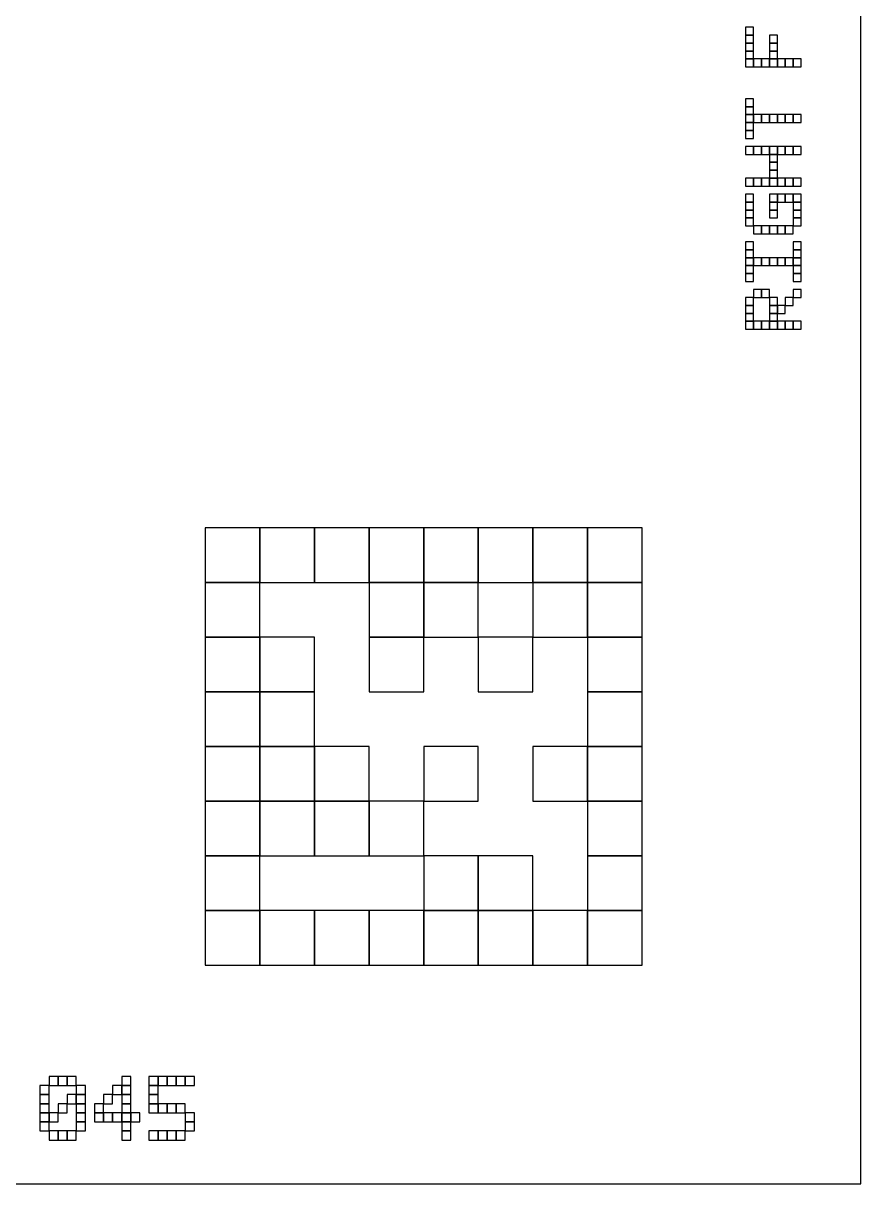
# Model space of a CAD drawing. Extents: x 0 to 490, y 0 to 320.
# Drawn here: x 447.8 to 490, y 0 to 58.4 of the extents above; entities that cross this region are included whole.
import ezdxf

# ---------------------------------------------------------------- set-up
doc = ezdxf.new("R2010")
doc.units = 0
for name, color, linetype in [('BLACK_POCKET', 7, 'CONTINUOUS'), ('BOARD_TEXT', 2, 'CONTINUOUS'), ('CUT', 1, 'CONTINUOUS')]:
    doc.layers.add(name, color=color, linetype=linetype)

msp = doc.modelspace()

# ---------------------------------------------------------------- linework, layer by layer
at = {"layer": 'BLACK_POCKET'}
for p, q in [((459.75, 33), (457, 33)), ((457, 33), (457, 30.25)), ((459.75, 30.25), (459.75, 33)), ((462.5, 33), (459.75, 33)), ((459.75, 33), (459.75, 30.25)), ((462.5, 30.25), (462.5, 33)), ((465.25, 33), (462.5, 33)), ((462.5, 33), (462.5, 30.25)), ((465.25, 30.25), (465.25, 33)), ((468, 33), (465.25, 33)), ((465.25, 33), (465.25, 30.25)), ((468, 30.25), (468, 33)), ((470.75, 33), (468, 33)), ((468, 33), (468, 30.25)), ((470.75, 30.25), (470.75, 33)), ((473.5, 33), (470.75, 33)), ((470.75, 33), (470.75, 30.25)), ((473.5, 30.25), (473.5, 33)), ((476.25, 33), (473.5, 33)), ((473.5, 33), (473.5, 30.25)), ((476.25, 30.25), (476.25, 33)), ((479, 33), (476.25, 33)), ((476.25, 33), (476.25, 30.25)), ((479, 30.25), (479, 33)), ((457, 30.25), (459.75, 30.25)), ((459.75, 30.25), (457, 30.25)), ((457, 30.25), (457, 27.5)), ((459.75, 30.25), (462.5, 30.25)), ((459.75, 27.5), (459.75, 30.25)), ((462.5, 30.25), (465.25, 30.25)), ((465.25, 30.25), (468, 30.25)), ((468, 30.25), (465.25, 30.25)), ((465.25, 30.25), (465.25, 27.5)), ((468, 30.25), (470.75, 30.25)), ((468, 27.5), (468, 30.25)), ((470.75, 30.25), (468, 30.25)), ((468, 30.25), (468, 27.5)), ((470.75, 30.25), (473.5, 30.25)), ((470.75, 27.5), (470.75, 30.25)), ((473.5, 30.25), (476.25, 30.25)), ((476.25, 30.25), (473.5, 30.25)), ((473.5, 30.25), (473.5, 27.5)), ((476.25, 30.25), (479, 30.25)), ((476.25, 27.5), (476.25, 30.25)), ((479, 30.25), (476.25, 30.25)), ((476.25, 30.25), (476.25, 27.5)), ((479, 27.5), (479, 30.25)), ((457, 27.5), (459.75, 27.5)), ((459.75, 27.5), (457, 27.5)), ((457, 27.5), (457, 24.75)), ((459.75, 24.75), (459.75, 27.5)), ((462.5, 27.5), (459.75, 27.5)), ((459.75, 27.5), (459.75, 24.75)), ((462.5, 24.75), (462.5, 27.5)), ((465.25, 27.5), (468, 27.5)), ((468, 27.5), (465.25, 27.5)), ((465.25, 27.5), (465.25, 24.75)), ((468, 27.5), (470.75, 27.5)), ((468, 24.75), (468, 27.5)), ((473.5, 27.5), (470.75, 27.5)), ((470.75, 27.5), (470.75, 24.75)), ((473.5, 27.5), (476.25, 27.5)), ((473.5, 24.75), (473.5, 27.5)), ((476.25, 27.5), (479, 27.5)), ((479, 27.5), (476.25, 27.5)), ((476.25, 27.5), (476.25, 24.75)), ((479, 24.75), (479, 27.5)), ((457, 24.75), (459.75, 24.75)), ((459.75, 24.75), (457, 24.75)), ((457, 24.75), (457, 22)), ((459.75, 24.75), (462.5, 24.75)), ((459.75, 22), (459.75, 24.75)), ((462.5, 24.75), (459.75, 24.75)), ((459.75, 24.75), (459.75, 22)), ((462.5, 22), (462.5, 24.75)), ((465.25, 24.75), (468, 24.75)), ((470.75, 24.75), (473.5, 24.75)), ((476.25, 24.75), (479, 24.75)), ((479, 24.75), (476.25, 24.75)), ((476.25, 24.75), (476.25, 22)), ((479, 22), (479, 24.75)), ((457, 22), (459.75, 22)), ((459.75, 22), (457, 22)), ((457, 22), (457, 19.25)), ((459.75, 22), (462.5, 22)), ((459.75, 19.25), (459.75, 22)), ((462.5, 22), (459.75, 22)), ((459.75, 22), (459.75, 19.25)), ((462.5, 19.25), (462.5, 22)), ((465.25, 22), (462.5, 22)), ((462.5, 22), (462.5, 19.25)), ((465.25, 19.25), (465.25, 22)), ((470.75, 22), (468, 22)), ((468, 22), (468, 19.25)), ((470.75, 19.25), (470.75, 22)), ((476.25, 22), (473.5, 22)), ((473.5, 22), (473.5, 19.25)), ((476.25, 22), (479, 22)), ((476.25, 19.25), (476.25, 22)), ((479, 22), (476.25, 22)), ((476.25, 22), (476.25, 19.25)), ((479, 19.25), (479, 22)), ((457, 19.25), (459.75, 19.25)), ((459.75, 19.25), (457, 19.25)), ((457, 19.25), (457, 16.5)), ((459.75, 19.25), (462.5, 19.25)), ((459.75, 16.5), (459.75, 19.25)), ((462.5, 19.25), (459.75, 19.25)), ((459.75, 19.25), (459.75, 16.5)), ((462.5, 19.25), (465.25, 19.25)), ((462.5, 16.5), (462.5, 19.25)), ((465.25, 19.25), (462.5, 19.25)), ((462.5, 19.25), (462.5, 16.5)), ((465.25, 16.5), (465.25, 19.25)), ((468, 19.25), (465.25, 19.25)), ((465.25, 19.25), (465.25, 16.5)), ((468, 19.25), (470.75, 19.25)), ((468, 16.5), (468, 19.25)), ((473.5, 19.25), (476.25, 19.25)), ((476.25, 19.25), (479, 19.25)), ((479, 19.25), (476.25, 19.25)), ((476.25, 19.25), (476.25, 16.5)), ((479, 16.5), (479, 19.25)), ((457, 16.5), (459.75, 16.5)), ((459.75, 16.5), (457, 16.5)), ((457, 16.5), (457, 13.75)), ((459.75, 16.5), (462.5, 16.5)), ((459.75, 13.75), (459.75, 16.5)), ((462.5, 16.5), (465.25, 16.5)), ((465.25, 16.5), (468, 16.5)), ((470.75, 16.5), (468, 16.5)), ((468, 16.5), (468, 13.75)), ((470.75, 13.75), (470.75, 16.5)), ((473.5, 16.5), (470.75, 16.5)), ((470.75, 16.5), (470.75, 13.75)), ((473.5, 13.75), (473.5, 16.5)), ((476.25, 16.5), (479, 16.5)), ((479, 16.5), (476.25, 16.5)), ((476.25, 16.5), (476.25, 13.75)), ((479, 13.75), (479, 16.5)), ((457, 13.75), (459.75, 13.75)), ((459.75, 13.75), (457, 13.75)), ((457, 13.75), (457, 11)), ((459.75, 11), (459.75, 13.75)), ((462.5, 13.75), (459.75, 13.75)), ((459.75, 13.75), (459.75, 11)), ((462.5, 11), (462.5, 13.75)), ((465.25, 13.75), (462.5, 13.75)), ((462.5, 13.75), (462.5, 11)), ((465.25, 11), (465.25, 13.75)), ((468, 13.75), (465.25, 13.75)), ((465.25, 13.75), (465.25, 11)), ((468, 13.75), (470.75, 13.75)), ((468, 11), (468, 13.75)), ((470.75, 13.75), (468, 13.75)), ((468, 13.75), (468, 11)), ((470.75, 13.75), (473.5, 13.75)), ((470.75, 11), (470.75, 13.75)), ((473.5, 13.75), (470.75, 13.75)), ((470.75, 13.75), (470.75, 11)), ((473.5, 11), (473.5, 13.75)), ((476.25, 13.75), (473.5, 13.75)), ((473.5, 13.75), (473.5, 11)), ((476.25, 13.75), (479, 13.75)), ((476.25, 11), (476.25, 13.75)), ((479, 13.75), (476.25, 13.75)), ((476.25, 13.75), (476.25, 11)), ((479, 11), (479, 13.75)), ((457, 11), (459.75, 11)), ((459.75, 11), (462.5, 11)), ((462.5, 11), (465.25, 11)), ((465.25, 11), (468, 11)), ((468, 11), (470.75, 11)), ((470.75, 11), (473.5, 11)), ((473.5, 11), (476.25, 11)), ((476.25, 11), (479, 11))]:
    msp.add_line(p, q, dxfattribs=at)
at = {"layer": 'BOARD_TEXT'}
for p, q in [((484.6, 58.2), (484.2, 58.2)), ((484.2, 58.2), (484.2, 57.8)), ((484.6, 57.8), (484.6, 58.2)), ((484.6, 57.8), (484.2, 57.8)), ((484.2, 57.8), (484.2, 57.4)), ((484.2, 57.8), (484.6, 57.8)), ((484.6, 57.4), (484.2, 57.4)), ((484.2, 57.4), (484.2, 57)), ((484.2, 57.4), (484.6, 57.4)), ((484.6, 57.4), (484.6, 57.8)), ((484.6, 57), (484.6, 57.4)), ((485.8, 57.8), (485.4, 57.8)), ((485.4, 57.8), (485.4, 57.4)), ((485.8, 57.4), (485.4, 57.4)), ((485.4, 57.4), (485.4, 57)), ((485.4, 57.4), (485.8, 57.4)), ((485.8, 57.4), (485.8, 57.8)), ((485.8, 57), (485.8, 57.4)), ((484.6, 57), (484.2, 57)), ((484.2, 57), (484.2, 56.6)), ((484.2, 57), (484.6, 57)), ((484.6, 56.6), (484.6, 57)), ((485.8, 57), (485.4, 57)), ((485.4, 57), (485.4, 56.6)), ((485.4, 57), (485.8, 57)), ((485.8, 56.6), (485.8, 57)), ((484.6, 56.6), (484.2, 56.6)), ((484.2, 56.6), (484.2, 56.2)), ((484.2, 56.6), (484.6, 56.6)), ((484.2, 56.2), (484.6, 56.2)), ((484.6, 56.2), (484.6, 56.6)), ((485, 56.6), (484.6, 56.6)), ((484.6, 56.6), (484.6, 56.2)), ((484.6, 56.2), (485, 56.2)), ((485, 56.2), (485, 56.6)), ((485.4, 56.6), (485, 56.6)), ((485, 56.6), (485, 56.2)), ((485, 56.2), (485.4, 56.2)), ((485.4, 56.2), (485.4, 56.6)), ((485.8, 56.6), (485.4, 56.6)), ((485.4, 56.6), (485.4, 56.2)), ((485.4, 56.6), (485.8, 56.6)), ((485.4, 56.2), (485.8, 56.2)), ((485.8, 56.2), (485.8, 56.6)), ((486.2, 56.6), (485.8, 56.6)), ((485.8, 56.6), (485.8, 56.2)), ((485.8, 56.2), (486.2, 56.2)), ((486.2, 56.2), (486.2, 56.6)), ((486.6, 56.6), (486.2, 56.6)), ((486.2, 56.6), (486.2, 56.2)), ((486.2, 56.2), (486.6, 56.2)), ((486.6, 56.2), (486.6, 56.6)), ((487, 56.6), (486.6, 56.6)), ((486.6, 56.6), (486.6, 56.2)), ((486.6, 56.2), (487, 56.2)), ((487, 56.2), (487, 56.6)), ((484.6, 54.6), (484.2, 54.6)), ((484.2, 54.6), (484.2, 54.2)), ((484.6, 54.2), (484.6, 54.6)), ((484.6, 54.2), (484.2, 54.2)), ((484.2, 54.2), (484.2, 53.8)), ((484.2, 54.2), (484.6, 54.2)), ((484.6, 53.8), (484.2, 53.8)), ((484.2, 53.8), (484.2, 53.4)), ((484.2, 53.8), (484.6, 53.8)), ((484.6, 53.8), (484.6, 54.2)), ((484.6, 53.4), (484.6, 53.8)), ((485, 53.8), (484.6, 53.8)), ((484.6, 53.8), (484.6, 53.4)), ((485, 53.4), (485, 53.8)), ((485.4, 53.8), (485, 53.8)), ((485, 53.8), (485, 53.4)), ((485.4, 53.4), (485.4, 53.8)), ((485.8, 53.8), (485.4, 53.8)), ((485.4, 53.8), (485.4, 53.4)), ((485.8, 53.4), (485.8, 53.8)), ((486.2, 53.8), (485.8, 53.8)), ((485.8, 53.8), (485.8, 53.4)), ((486.2, 53.4), (486.2, 53.8)), ((486.6, 53.8), (486.2, 53.8)), ((486.2, 53.8), (486.2, 53.4)), ((486.6, 53.4), (486.6, 53.8)), ((487, 53.8), (486.6, 53.8)), ((486.6, 53.8), (486.6, 53.4)), ((487, 53.4), (487, 53.8)), ((484.6, 53.4), (484.2, 53.4)), ((484.2, 53.4), (484.2, 53)), ((484.2, 53.4), (484.6, 53.4)), ((484.6, 53), (484.6, 53.4)), ((484.6, 53.4), (485, 53.4)), ((485, 53.4), (485.4, 53.4)), ((485.4, 53.4), (485.8, 53.4)), ((485.8, 53.4), (486.2, 53.4)), ((486.2, 53.4), (486.6, 53.4)), ((486.6, 53.4), (487, 53.4)), ((484.6, 53), (484.2, 53)), ((484.2, 53), (484.2, 52.6)), ((484.2, 53), (484.6, 53)), ((484.2, 52.6), (484.6, 52.6)), ((484.6, 52.6), (484.6, 53)), ((484.6, 52.2), (484.2, 52.2)), ((484.2, 52.2), (484.2, 51.8)), ((484.6, 51.8), (484.6, 52.2)), ((485, 52.2), (484.6, 52.2)), ((484.6, 52.2), (484.6, 51.8)), ((485, 51.8), (485, 52.2)), ((485.4, 52.2), (485, 52.2)), ((485, 52.2), (485, 51.8)), ((485.4, 51.8), (485.4, 52.2)), ((485.8, 52.2), (485.4, 52.2)), ((485.4, 52.2), (485.4, 51.8)), ((485.8, 51.8), (485.8, 52.2)), ((486.2, 52.2), (485.8, 52.2)), ((485.8, 52.2), (485.8, 51.8)), ((486.2, 51.8), (486.2, 52.2)), ((486.6, 52.2), (486.2, 52.2)), ((486.2, 52.2), (486.2, 51.8)), ((486.6, 51.8), (486.6, 52.2)), ((487, 52.2), (486.6, 52.2)), ((486.6, 52.2), (486.6, 51.8)), ((487, 51.8), (487, 52.2)), ((484.2, 51.8), (484.6, 51.8)), ((484.6, 51.8), (485, 51.8)), ((485, 51.8), (485.4, 51.8)), ((485.8, 51.8), (485.4, 51.8)), ((485.4, 51.8), (485.4, 51.4)), ((485.4, 51.8), (485.8, 51.8)), ((485.8, 51.4), (485.4, 51.4)), ((485.4, 51.4), (485.4, 51)), ((485.4, 51.4), (485.8, 51.4)), ((485.8, 51.4), (485.8, 51.8)), ((485.8, 51.8), (486.2, 51.8)), ((485.8, 51), (485.8, 51.4)), ((486.2, 51.8), (486.6, 51.8)), ((486.6, 51.8), (487, 51.8)), ((485.8, 51), (485.4, 51)), ((485.4, 51), (485.4, 50.6)), ((485.4, 51), (485.8, 51)), ((485.8, 50.6), (485.8, 51)), ((484.6, 50.6), (484.2, 50.6)), ((484.2, 50.6), (484.2, 50.2)), ((484.6, 50.2), (484.6, 50.6)), ((485, 50.6), (484.6, 50.6)), ((484.6, 50.6), (484.6, 50.2)), ((485, 50.2), (485, 50.6)), ((485.4, 50.6), (485, 50.6)), ((485, 50.6), (485, 50.2)), ((485.4, 50.2), (485.4, 50.6)), ((485.8, 50.6), (485.4, 50.6)), ((485.4, 50.6), (485.4, 50.2)), ((485.4, 50.6), (485.8, 50.6)), ((485.8, 50.2), (485.8, 50.6)), ((486.2, 50.6), (485.8, 50.6)), ((485.8, 50.6), (485.8, 50.2)), ((486.2, 50.2), (486.2, 50.6)), ((486.6, 50.6), (486.2, 50.6)), ((486.2, 50.6), (486.2, 50.2)), ((486.6, 50.2), (486.6, 50.6)), ((487, 50.6), (486.6, 50.6)), ((486.6, 50.6), (486.6, 50.2)), ((487, 50.2), (487, 50.6)), ((484.2, 50.2), (484.6, 50.2)), ((484.6, 49.8), (484.2, 49.8)), ((484.2, 49.8), (484.2, 49.4)), ((484.6, 50.2), (485, 50.2)), ((484.6, 49.4), (484.6, 49.8)), ((485, 50.2), (485.4, 50.2)), ((485.4, 50.2), (485.8, 50.2)), ((485.8, 49.8), (485.4, 49.8)), ((485.4, 49.8), (485.4, 49.4)), ((485.8, 50.2), (486.2, 50.2)), ((485.8, 49.4), (485.8, 49.8)), ((486.2, 49.8), (485.8, 49.8)), ((485.8, 49.8), (485.8, 49.4)), ((486.2, 50.2), (486.6, 50.2)), ((486.2, 49.4), (486.2, 49.8)), ((486.6, 49.8), (486.2, 49.8)), ((486.2, 49.8), (486.2, 49.4)), ((486.6, 50.2), (487, 50.2)), ((486.6, 49.4), (486.6, 49.8)), ((487, 49.8), (486.6, 49.8)), ((486.6, 49.8), (486.6, 49.4)), ((487, 49.4), (487, 49.8)), ((484.6, 49.4), (484.2, 49.4)), ((484.2, 49.4), (484.2, 49)), ((484.2, 49.4), (484.6, 49.4)), ((484.6, 49), (484.6, 49.4)), ((485.8, 49.4), (485.4, 49.4)), ((485.4, 49.4), (485.4, 49)), ((485.4, 49.4), (485.8, 49.4)), ((485.8, 49), (485.8, 49.4)), ((485.8, 49.4), (486.2, 49.4)), ((486.2, 49.4), (486.6, 49.4)), ((487, 49.4), (486.6, 49.4)), ((486.6, 49.4), (486.6, 49)), ((486.6, 49.4), (487, 49.4)), ((487, 49), (487, 49.4)), ((484.6, 49), (484.2, 49)), ((484.2, 49), (484.2, 48.6)), ((484.2, 49), (484.6, 49)), ((484.6, 48.6), (484.2, 48.6)), ((484.2, 48.6), (484.2, 48.2)), ((484.2, 48.6), (484.6, 48.6)), ((484.6, 48.6), (484.6, 49)), ((484.6, 48.2), (484.6, 48.6)), ((485.8, 49), (485.4, 49)), ((485.4, 49), (485.4, 48.6)), ((485.4, 49), (485.8, 49)), ((485.4, 48.6), (485.8, 48.6)), ((485.8, 48.6), (485.8, 49)), ((487, 49), (486.6, 49)), ((486.6, 49), (486.6, 48.6)), ((486.6, 49), (487, 49)), ((487, 48.6), (486.6, 48.6)), ((486.6, 48.6), (486.6, 48.2)), ((486.6, 48.6), (487, 48.6)), ((487, 48.6), (487, 49)), ((487, 48.2), (487, 48.6)), ((484.2, 48.2), (484.6, 48.2)), ((485, 48.2), (484.6, 48.2)), ((484.6, 48.2), (484.6, 47.8)), ((485, 47.8), (485, 48.2)), ((485.4, 48.2), (485, 48.2)), ((485, 48.2), (485, 47.8)), ((485.4, 47.8), (485.4, 48.2)), ((485.8, 48.2), (485.4, 48.2)), ((485.4, 48.2), (485.4, 47.8)), ((485.8, 47.8), (485.8, 48.2)), ((486.2, 48.2), (485.8, 48.2)), ((485.8, 48.2), (485.8, 47.8)), ((486.2, 47.8), (486.2, 48.2)), ((486.6, 48.2), (486.2, 48.2)), ((486.2, 48.2), (486.2, 47.8)), ((486.6, 47.8), (486.6, 48.2)), ((486.6, 48.2), (487, 48.2)), ((484.6, 47.4), (484.2, 47.4)), ((484.2, 47.4), (484.2, 47)), ((484.6, 47.8), (485, 47.8)), ((484.6, 47), (484.6, 47.4)), ((485, 47.8), (485.4, 47.8)), ((485.4, 47.8), (485.8, 47.8)), ((485.8, 47.8), (486.2, 47.8)), ((486.2, 47.8), (486.6, 47.8)), ((487, 47.4), (486.6, 47.4)), ((486.6, 47.4), (486.6, 47)), ((487, 47), (487, 47.4)), ((484.6, 47), (484.2, 47)), ((484.2, 47), (484.2, 46.6)), ((484.2, 47), (484.6, 47)), ((484.6, 46.6), (484.6, 47)), ((487, 47), (486.6, 47)), ((486.6, 47), (486.6, 46.6)), ((486.6, 47), (487, 47)), ((487, 46.6), (487, 47)), ((484.6, 46.6), (484.2, 46.6)), ((484.2, 46.6), (484.2, 46.2)), ((484.2, 46.6), (484.6, 46.6)), ((484.6, 46.2), (484.2, 46.2)), ((484.2, 46.2), (484.2, 45.8)), ((484.2, 46.2), (484.6, 46.2)), ((484.6, 46.2), (484.6, 46.6)), ((485, 46.6), (484.6, 46.6)), ((484.6, 46.6), (484.6, 46.2)), ((484.6, 45.8), (484.6, 46.2)), ((484.6, 46.2), (485, 46.2)), ((485, 46.2), (485, 46.6)), ((485.4, 46.6), (485, 46.6)), ((485, 46.6), (485, 46.2)), ((485, 46.2), (485.4, 46.2)), ((485.4, 46.2), (485.4, 46.6)), ((485.8, 46.6), (485.4, 46.6)), ((485.4, 46.6), (485.4, 46.2)), ((485.4, 46.2), (485.8, 46.2)), ((485.8, 46.2), (485.8, 46.6)), ((486.2, 46.6), (485.8, 46.6)), ((485.8, 46.6), (485.8, 46.2)), ((485.8, 46.2), (486.2, 46.2)), ((486.2, 46.2), (486.2, 46.6)), ((486.6, 46.6), (486.2, 46.6)), ((486.2, 46.6), (486.2, 46.2)), ((486.2, 46.2), (486.6, 46.2)), ((486.6, 46.2), (486.6, 46.6)), ((487, 46.6), (486.6, 46.6)), ((486.6, 46.6), (486.6, 46.2)), ((486.6, 46.6), (487, 46.6)), ((487, 46.2), (486.6, 46.2)), ((486.6, 46.2), (486.6, 45.8)), ((486.6, 46.2), (487, 46.2)), ((487, 46.2), (487, 46.6)), ((487, 45.8), (487, 46.2)), ((484.6, 45.8), (484.2, 45.8)), ((484.2, 45.8), (484.2, 45.4)), ((484.2, 45.8), (484.6, 45.8)), ((484.6, 45.4), (484.6, 45.8)), ((487, 45.8), (486.6, 45.8)), ((486.6, 45.8), (486.6, 45.4)), ((486.6, 45.8), (487, 45.8)), ((487, 45.4), (487, 45.8)), ((484.2, 45.4), (484.6, 45.4)), ((485, 45), (484.6, 45)), ((484.6, 45), (484.6, 44.6)), ((485, 44.6), (485, 45)), ((485.4, 45), (485, 45)), ((485, 45), (485, 44.6)), ((485.4, 44.6), (485.4, 45)), ((486.6, 45.4), (487, 45.4)), ((487, 45), (486.6, 45)), ((486.6, 45), (486.6, 44.6)), ((487, 44.6), (487, 45)), ((484.6, 44.6), (484.2, 44.6)), ((484.2, 44.6), (484.2, 44.2)), ((484.6, 44.2), (484.6, 44.6)), ((484.6, 44.6), (485, 44.6)), ((485, 44.6), (485.4, 44.6)), ((485.8, 44.6), (485.4, 44.6)), ((485.4, 44.6), (485.4, 44.2)), ((485.8, 44.2), (485.8, 44.6)), ((486.6, 44.6), (486.2, 44.6)), ((486.2, 44.6), (486.2, 44.2)), ((486.6, 44.2), (486.6, 44.6)), ((486.6, 44.6), (487, 44.6)), ((484.6, 44.2), (484.2, 44.2)), ((484.2, 44.2), (484.2, 43.8)), ((484.2, 44.2), (484.6, 44.2)), ((484.6, 43.8), (484.6, 44.2)), ((485.8, 44.2), (485.4, 44.2)), ((485.4, 44.2), (485.4, 43.8)), ((485.4, 44.2), (485.8, 44.2)), ((485.8, 43.8), (485.8, 44.2)), ((486.2, 44.2), (485.8, 44.2)), ((485.8, 44.2), (485.8, 43.8)), ((486.2, 43.8), (486.2, 44.2)), ((486.2, 44.2), (486.6, 44.2)), ((484.6, 43.8), (484.2, 43.8)), ((484.2, 43.8), (484.2, 43.4)), ((484.2, 43.8), (484.6, 43.8)), ((484.6, 43.4), (484.2, 43.4)), ((484.2, 43.4), (484.2, 43)), ((484.2, 43.4), (484.6, 43.4)), ((484.6, 43.4), (484.6, 43.8)), ((484.6, 43), (484.6, 43.4)), ((485, 43.4), (484.6, 43.4)), ((484.6, 43.4), (484.6, 43)), ((485, 43), (485, 43.4)), ((485.4, 43.4), (485, 43.4)), ((485, 43.4), (485, 43)), ((485.8, 43.8), (485.4, 43.8)), ((485.4, 43.8), (485.4, 43.4)), ((485.4, 43.8), (485.8, 43.8)), ((485.4, 43), (485.4, 43.4)), ((485.8, 43.4), (485.4, 43.4)), ((485.4, 43.4), (485.4, 43)), ((485.4, 43.4), (485.8, 43.4)), ((485.8, 43.4), (485.8, 43.8)), ((485.8, 43.8), (486.2, 43.8)), ((485.8, 43), (485.8, 43.4)), ((486.2, 43.4), (485.8, 43.4)), ((485.8, 43.4), (485.8, 43)), ((486.2, 43), (486.2, 43.4)), ((486.6, 43.4), (486.2, 43.4)), ((486.2, 43.4), (486.2, 43)), ((486.6, 43), (486.6, 43.4)), ((487, 43.4), (486.6, 43.4)), ((486.6, 43.4), (486.6, 43)), ((487, 43), (487, 43.4)), ((484.2, 43), (484.6, 43)), ((484.6, 43), (485, 43)), ((485, 43), (485.4, 43)), ((485.4, 43), (485.8, 43)), ((485.8, 43), (486.2, 43)), ((486.2, 43), (486.6, 43)), ((486.6, 43), (487, 43)), ((449.6, 5.4), (449.142857, 5.4)), ((449.142857, 5.4), (449.142857, 4.942857)), ((449.6, 4.942857), (449.6, 5.4)), ((450.057143, 5.4), (449.6, 5.4)), ((449.6, 5.4), (449.6, 4.942857)), ((450.057143, 4.942857), (450.057143, 5.4)), ((450.514286, 5.4), (450.057143, 5.4)), ((450.057143, 5.4), (450.057143, 4.942857)), ((450.514286, 4.942857), (450.514286, 5.4)), ((453.257143, 5.4), (452.8, 5.4)), ((452.8, 5.4), (452.8, 4.942857)), ((453.257143, 4.942857), (453.257143, 5.4)), ((454.628571, 5.4), (454.171429, 5.4)), ((454.171429, 5.4), (454.171429, 4.942857)), ((454.628571, 4.942857), (454.628571, 5.4)), ((455.085714, 5.4), (454.628571, 5.4)), ((454.628571, 5.4), (454.628571, 4.942857)), ((455.085714, 4.942857), (455.085714, 5.4)), ((455.542857, 5.4), (455.085714, 5.4)), ((455.085714, 5.4), (455.085714, 4.942857)), ((455.542857, 4.942857), (455.542857, 5.4)), ((456, 5.4), (455.542857, 5.4)), ((455.542857, 5.4), (455.542857, 4.942857)), ((456, 4.942857), (456, 5.4)), ((456.457143, 5.4), (456, 5.4)), ((456, 5.4), (456, 4.942857)), ((456.457143, 4.942857), (456.457143, 5.4)), ((449.142857, 4.942857), (448.685714, 4.942857)), ((448.685714, 4.942857), (448.685714, 4.485714)), ((449.142857, 4.942857), (449.6, 4.942857)), ((449.142857, 4.485714), (449.142857, 4.942857)), ((449.6, 4.942857), (450.057143, 4.942857)), ((450.057143, 4.942857), (450.514286, 4.942857)), ((450.971429, 4.942857), (450.514286, 4.942857)), ((450.514286, 4.942857), (450.514286, 4.485714)), ((450.971429, 4.485714), (450.971429, 4.942857)), ((452.8, 4.942857), (452.342857, 4.942857)), ((452.342857, 4.942857), (452.342857, 4.485714)), ((452.8, 4.942857), (453.257143, 4.942857)), ((452.8, 4.485714), (452.8, 4.942857)), ((453.257143, 4.942857), (452.8, 4.942857)), ((452.8, 4.942857), (452.8, 4.485714)), ((453.257143, 4.485714), (453.257143, 4.942857)), ((454.171429, 4.942857), (454.628571, 4.942857)), ((454.628571, 4.942857), (454.171429, 4.942857)), ((454.171429, 4.942857), (454.171429, 4.485714)), ((454.628571, 4.942857), (455.085714, 4.942857)), ((454.628571, 4.485714), (454.628571, 4.942857)), ((455.085714, 4.942857), (455.542857, 4.942857)), ((455.542857, 4.942857), (456, 4.942857)), ((456, 4.942857), (456.457143, 4.942857)), ((448.685714, 4.485714), (449.142857, 4.485714)), ((449.142857, 4.485714), (448.685714, 4.485714)), ((448.685714, 4.485714), (448.685714, 4.028571)), ((449.142857, 4.028571), (449.142857, 4.485714)), ((450.514286, 4.485714), (450.057143, 4.485714)), ((450.057143, 4.485714), (450.057143, 4.028571)), ((450.514286, 4.485714), (450.971429, 4.485714)), ((450.514286, 4.028571), (450.514286, 4.485714)), ((450.971429, 4.485714), (450.514286, 4.485714)), ((450.514286, 4.485714), (450.514286, 4.028571)), ((450.971429, 4.028571), (450.971429, 4.485714)), ((452.342857, 4.485714), (451.885714, 4.485714)), ((451.885714, 4.485714), (451.885714, 4.028571)), ((452.342857, 4.485714), (452.8, 4.485714)), ((452.342857, 4.028571), (452.342857, 4.485714)), ((452.8, 4.485714), (453.257143, 4.485714)), ((453.257143, 4.485714), (452.8, 4.485714)), ((452.8, 4.485714), (452.8, 4.028571)), ((453.257143, 4.028571), (453.257143, 4.485714)), ((454.171429, 4.485714), (454.628571, 4.485714)), ((454.628571, 4.485714), (454.171429, 4.485714)), ((454.171429, 4.485714), (454.171429, 4.028571)), ((454.628571, 4.028571), (454.628571, 4.485714)), ((448.685714, 4.028571), (449.142857, 4.028571)), ((449.142857, 4.028571), (448.685714, 4.028571)), ((448.685714, 4.028571), (448.685714, 3.571429)), ((448.685714, 3.571429), (449.142857, 3.571429)), ((449.142857, 3.571429), (448.685714, 3.571429)), ((448.685714, 3.571429), (448.685714, 3.114286)), ((449.142857, 3.571429), (449.142857, 4.028571)), ((449.142857, 3.114286), (449.142857, 3.571429)), ((449.6, 3.571429), (449.142857, 3.571429)), ((449.142857, 3.571429), (449.142857, 3.114286)), ((450.057143, 4.028571), (449.6, 4.028571)), ((449.6, 4.028571), (449.6, 3.571429)), ((449.6, 3.571429), (450.057143, 3.571429)), ((449.6, 3.114286), (449.6, 3.571429)), ((450.057143, 4.028571), (450.514286, 4.028571)), ((450.057143, 3.571429), (450.057143, 4.028571)), ((450.514286, 4.028571), (450.971429, 4.028571)), ((450.971429, 4.028571), (450.514286, 4.028571)), ((450.514286, 4.028571), (450.514286, 3.571429)), ((450.514286, 3.571429), (450.971429, 3.571429)), ((450.971429, 3.571429), (450.514286, 3.571429)), ((450.514286, 3.571429), (450.514286, 3.114286)), ((450.971429, 3.571429), (450.971429, 4.028571)), ((450.971429, 3.114286), (450.971429, 3.571429)), ((451.885714, 4.028571), (451.428571, 4.028571)), ((451.428571, 4.028571), (451.428571, 3.571429)), ((451.428571, 3.571429), (451.885714, 3.571429)), ((451.885714, 3.571429), (451.428571, 3.571429)), ((451.428571, 3.571429), (451.428571, 3.114286)), ((451.885714, 4.028571), (452.342857, 4.028571)), ((451.885714, 3.571429), (451.885714, 4.028571)), ((451.885714, 3.114286), (451.885714, 3.571429)), ((452.342857, 3.571429), (451.885714, 3.571429)), ((451.885714, 3.571429), (451.885714, 3.114286)), ((452.342857, 3.114286), (452.342857, 3.571429)), ((452.8, 3.571429), (452.342857, 3.571429)), ((452.342857, 3.571429), (452.342857, 3.114286)), ((452.8, 4.028571), (453.257143, 4.028571)), ((453.257143, 4.028571), (452.8, 4.028571)), ((452.8, 4.028571), (452.8, 3.571429)), ((452.8, 3.571429), (453.257143, 3.571429)), ((452.8, 3.114286), (452.8, 3.571429)), ((453.257143, 3.571429), (452.8, 3.571429)), ((452.8, 3.571429), (452.8, 3.114286)), ((453.257143, 3.571429), (453.257143, 4.028571)), ((453.257143, 3.114286), (453.257143, 3.571429)), ((453.714286, 3.571429), (453.257143, 3.571429)), ((453.257143, 3.571429), (453.257143, 3.114286)), ((453.714286, 3.114286), (453.714286, 3.571429)), ((454.171429, 4.028571), (454.628571, 4.028571)), ((454.628571, 4.028571), (454.171429, 4.028571)), ((454.171429, 4.028571), (454.171429, 3.571429)), ((454.171429, 3.571429), (454.628571, 3.571429)), ((454.628571, 3.571429), (454.628571, 4.028571)), ((455.085714, 4.028571), (454.628571, 4.028571)), ((454.628571, 4.028571), (454.628571, 3.571429)), ((454.628571, 3.571429), (455.085714, 3.571429)), ((455.085714, 3.571429), (455.085714, 4.028571)), ((455.542857, 4.028571), (455.085714, 4.028571)), ((455.085714, 4.028571), (455.085714, 3.571429)), ((455.085714, 3.571429), (455.542857, 3.571429)), ((455.542857, 3.571429), (455.542857, 4.028571)), ((456, 4.028571), (455.542857, 4.028571)), ((455.542857, 4.028571), (455.542857, 3.571429)), ((455.542857, 3.571429), (456, 3.571429)), ((456, 3.571429), (456, 4.028571)), ((456.457143, 3.571429), (456, 3.571429)), ((456, 3.571429), (456, 3.114286)), ((456.457143, 3.114286), (456.457143, 3.571429)), ((448.685714, 3.114286), (449.142857, 3.114286)), ((449.142857, 3.114286), (448.685714, 3.114286)), ((448.685714, 3.114286), (448.685714, 2.657143)), ((449.142857, 3.114286), (449.6, 3.114286)), ((449.142857, 2.657143), (449.142857, 3.114286)), ((450.514286, 3.114286), (450.971429, 3.114286)), ((450.971429, 3.114286), (450.514286, 3.114286)), ((450.514286, 3.114286), (450.514286, 2.657143)), ((450.971429, 2.657143), (450.971429, 3.114286)), ((451.428571, 3.114286), (451.885714, 3.114286)), ((451.885714, 3.114286), (452.342857, 3.114286)), ((452.342857, 3.114286), (452.8, 3.114286)), ((452.8, 3.114286), (453.257143, 3.114286)), ((453.257143, 3.114286), (452.8, 3.114286)), ((452.8, 3.114286), (452.8, 2.657143)), ((453.257143, 3.114286), (453.714286, 3.114286)), ((453.257143, 2.657143), (453.257143, 3.114286)), ((456, 3.114286), (456.457143, 3.114286)), ((456.457143, 3.114286), (456, 3.114286)), ((456, 3.114286), (456, 2.657143)), ((456.457143, 2.657143), (456.457143, 3.114286)), ((448.685714, 2.657143), (449.142857, 2.657143)), ((449.6, 2.657143), (449.142857, 2.657143)), ((449.142857, 2.657143), (449.142857, 2.2)), ((449.6, 2.2), (449.6, 2.657143)), ((450.057143, 2.657143), (449.6, 2.657143)), ((449.6, 2.657143), (449.6, 2.2)), ((450.057143, 2.2), (450.057143, 2.657143)), ((450.514286, 2.657143), (450.057143, 2.657143)), ((450.057143, 2.657143), (450.057143, 2.2)), ((450.514286, 2.657143), (450.971429, 2.657143)), ((450.514286, 2.2), (450.514286, 2.657143)), ((452.8, 2.657143), (453.257143, 2.657143)), ((453.257143, 2.657143), (452.8, 2.657143)), ((452.8, 2.657143), (452.8, 2.2)), ((453.257143, 2.2), (453.257143, 2.657143)), ((454.628571, 2.657143), (454.171429, 2.657143)), ((454.171429, 2.657143), (454.171429, 2.2)), ((454.628571, 2.2), (454.628571, 2.657143)), ((455.085714, 2.657143), (454.628571, 2.657143)), ((454.628571, 2.657143), (454.628571, 2.2)), ((455.085714, 2.2), (455.085714, 2.657143)), ((455.542857, 2.657143), (455.085714, 2.657143)), ((455.085714, 2.657143), (455.085714, 2.2)), ((455.542857, 2.2), (455.542857, 2.657143)), ((456, 2.657143), (455.542857, 2.657143)), ((455.542857, 2.657143), (455.542857, 2.2)), ((456, 2.657143), (456.457143, 2.657143)), ((456, 2.2), (456, 2.657143)), ((449.142857, 2.2), (449.6, 2.2)), ((449.6, 2.2), (450.057143, 2.2)), ((450.057143, 2.2), (450.514286, 2.2)), ((452.8, 2.2), (453.257143, 2.2)), ((454.171429, 2.2), (454.628571, 2.2)), ((454.628571, 2.2), (455.085714, 2.2)), ((455.085714, 2.2), (455.542857, 2.2)), ((455.542857, 2.2), (456, 2.2))]:
    msp.add_line(p, q, dxfattribs=at)
at = {"layer": 'CUT'}
for p, q in [((490, 0), (490, 150)), ((340, 0), (490, 0))]:
    msp.add_line(p, q, dxfattribs=at)

doc.saveas('drawing.dxf')
